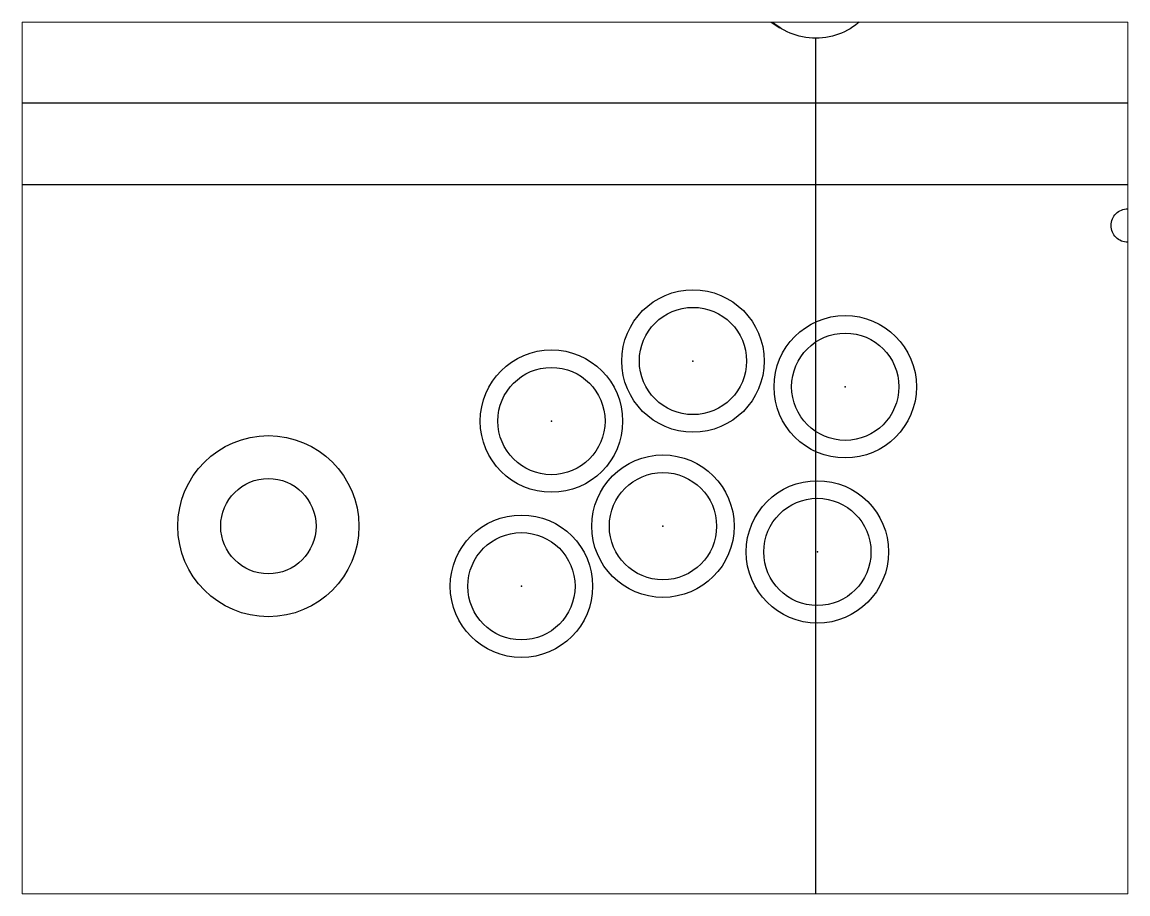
# Paper-space layout 'Sheet1' of a CAD drawing. Header units: millimetres. Extents: x 0 to 258, y 0 to 203.
# The model-space entities are those that its viewports show. They can reach past a viewport. Long polylines and large blocks are cut down to what shows.
import ezdxf

# ---------------------------------------------------------------- set-up
doc = ezdxf.new("R2010")
doc.units = ezdxf.units.MM
doc.header["$MEASUREMENT"] = 0
doc.layers.add('Elements', color=1, linetype='Continuous')
doc.layers.add('Fasteners', color=3, linetype='Continuous')

# ---------------------------------------------------------------- blocks, each defined once
blk = doc.blocks.new('button-top')
at = {"layer": 'Elements'}
for radius in [16.6, 12.5]:
    blk.add_circle((136.26, 81.2), radius, dxfattribs=at)
blk = doc.blocks.new('joystick')
at = {"color": 1}
for radius in [21.11, 11.11]:
    blk.add_circle((8.26, 87.2), radius, dxfattribs=at)

msp = doc.modelspace()

# ---------------------------------------------------------------- hatches: boundary and pattern name
h = msp.add_hatch(color=256)
h.set_gradient(color1=(255, 0, 0), one_color=1)
h.paths.add_polyline_path([(127.53, 203.37, -0.255156), (120.44, 216.36, -0.255156), (127.53, 229.35), (107.33, 216.36)])

# ---------------------------------------------------------------- linework, layer by layer
for p, q in [((107.33, 216.36), (127.53, 203.37)), ((135.89, -94.13), (135.89, 200.92)), ((-105.66, 185.85), (237.24, 185.85))]:
    msp.add_line(p, q)
msp.add_lwpolyline([(-86.61, -36.4), (-86.61, 166.8), (218.19, 166.8), (218.19, -36.4)], close=True)
msp.add_circle((135.89, 216.36), 15.44)
for p in [(107.26, 125.7), (142.76, 119.7), (74.26, 111.7), (100.26, 87.2), (136.26, 81.2), (67.26, 73.2)]:
    msp.add_point(p)
at = {"layer": 'Fasteners'}
msp.add_circle((208.66, 157.28), 3.92, dxfattribs=at)

# ---------------------------------------------------------------- block references
for name, p in [('button-top', (-29, 44.5)), ('button-top', (6.5, 38.5)), ('button-top', (-62, 30.5)), ('joystick', (0, 0)), ('button-top', (-36, 6)), ('button-top', (0, 0)), ('button-top', (-69, -8))]:
    msp.add_blockref(name, p)

psp = doc.layouts.new('Sheet1')

# ---------------------------------------------------------------- viewports
at = {"layer": '0'}
psp.add_viewport(center=(128.91, 101.59), size=(257.82, 203.1813), view_center_point=(79.75, 103.09), view_height=203.1813, dxfattribs=at)

doc.saveas('drawing.dxf')
